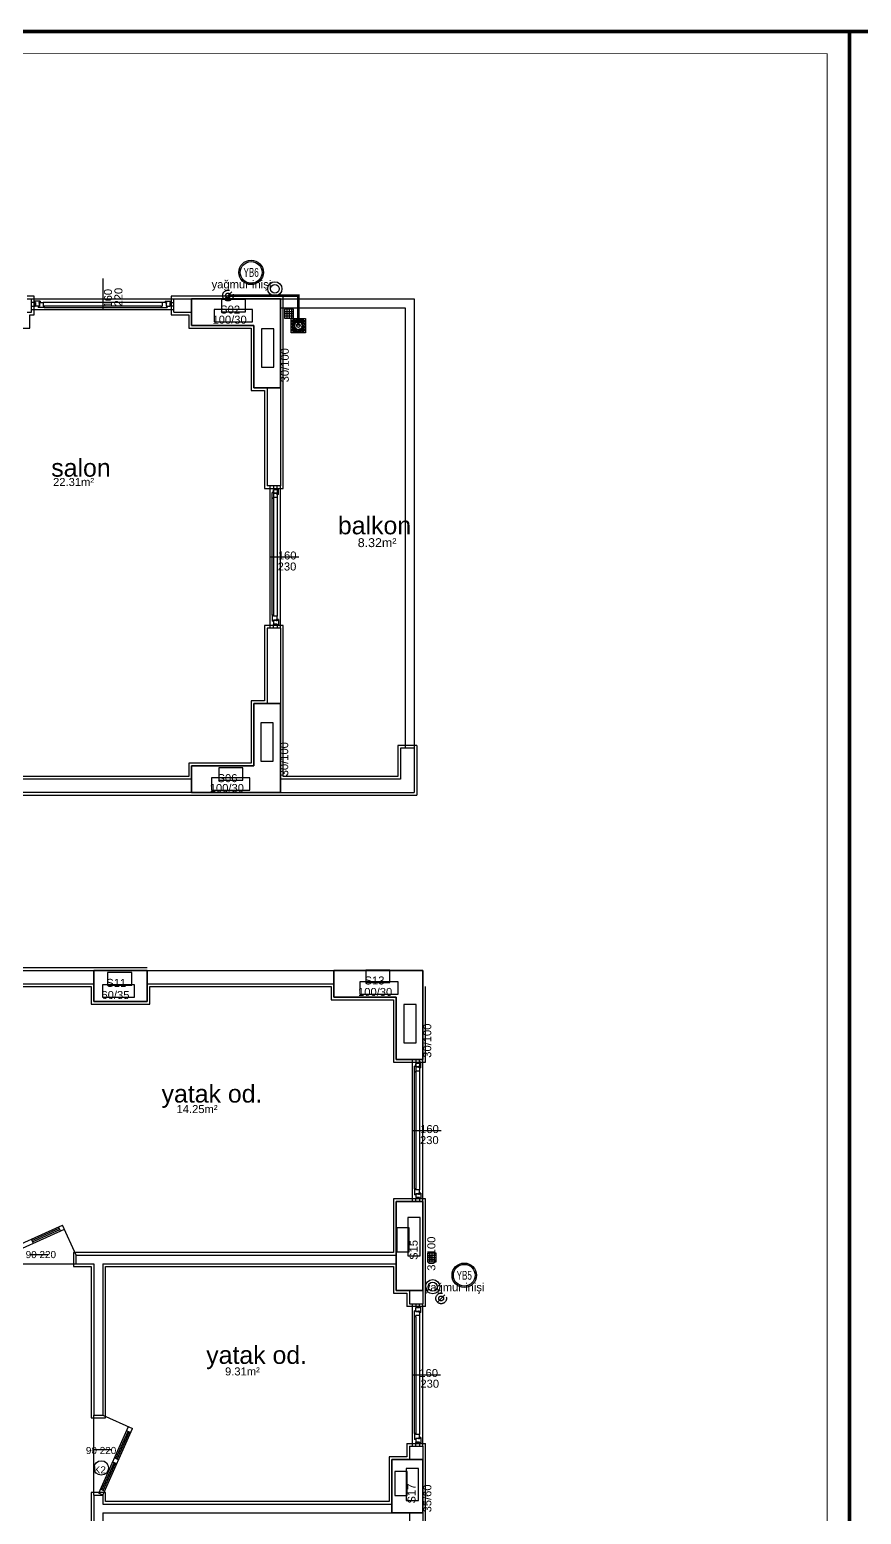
# Model space of a CAD drawing. Header units: centimetres. Extents: x -3962 to 30527, y -2 to 2802.
# Drawn here: x 11578 to 12513, y 1133 to 2802 of the extents above; entities that cross this region are included whole.
import ezdxf
from ezdxf.enums import TextEntityAlignment as Align

# ---------------------------------------------------------------- set-up
doc = ezdxf.new("R2010")
doc.units = ezdxf.units.CM
doc.linetypes.add('YAGMUR HATTI', pattern=[36, 30, -6])
for name, color, linetype in [('MD-YUK-BIRIMI', 7, 'Continuous'), ('MTY-TEFRIS', 15, 'CONTINUOUS'), ('MTY-YAGMURSU-KOLON NO', 7, 'CONTINUOUS'), ('ROTAS-MIMARI', 8, 'CONTINUOUS'), ('ROTAS-MIMARI-KOLON', 8, 'CONTINUOUS'), ('ROTAS-MIMARI-YAZI', 8, 'CONTINUOUS'), ('ROTAS-PAFTA', 7, 'CONTINUOUS'), ('ROTAS-PISSU-KOLONNO', 211, 'CONTINUOUS'), ('ROTAS-TEFRIS', 15, 'CONTINUOUS'), ('ROTAS-YAGMUR-BORUSU', 3, 'YAGMUR HATTI')]:
    doc.layers.add(name, color=color, linetype=linetype)
doc.styles.add('ANOTATIVO', font='arial.ttf')
doc.styles.add('MTYCAPLT', font='arial.ttf', dxfattribs={"width": 0.65, "height": 1})
doc.styles.add('ROTAS', font='arial.ttf')

# ---------------------------------------------------------------- blocks, each defined once
blk = doc.blocks.new('SUZGEC1')
at = {"layer": 'MTY-TEFRIS'}
blk.add_lwpolyline([(-5, -5), (-5, 5), (5, 5), (5, -5)], close=True, dxfattribs=at)
for points in [[(-4.3, 3.9), (-2, 1.5, 0.029484), (-2.2, 1.3), (-4.3, 2.5)], [(-2.5, 0.3), (-4.3, 0.3), (-4.3, 1.7), (-2.4, 0.7, 0.032775)], [(-3.9, 4.3), (-2.5, 4.3), (-1.3, 2.2, 0.029484), (-1.5, 2)], [(-0.7, 2.4, -0.032775), (-0.3, 2.5), (-0.3, 4.3), (-1.7, 4.3)], [(0.3, 2.5), (0.3, 4.3), (1.7, 4.3), (0.7, 2.4, 0.032775)], [(1.3, 2.2), (2.5, 4.3), (3.9, 4.3), (1.5, 2, 0.029484)], [(4.3, 3.9), (2, 1.5, -0.029484), (2.2, 1.3), (4.3, 2.5)], [(4.3, 0.3), (4.3, 1.7), (2.4, 0.7, -0.032775), (2.5, 0.3)], [(-2.5, -0.3), (-4.3, -0.3), (-4.3, -1.7), (-2.4, -0.7, -0.032775)], [(-4.3, -3.9), (-2, -1.5, -0.029484), (-2.2, -1.3), (-4.3, -2.5)], [(-3.9, -4.3), (-2.5, -4.3), (-1.3, -2.2, -0.029484), (-1.5, -2)], [(-0.3, -4.3), (-1.7, -4.3), (-0.7, -2.4, 0.032775), (-0.3, -2.5)], [(0.3, -2.5), (0.3, -4.3), (1.7, -4.3), (0.7, -2.4, -0.032775)], [(2.5, -4.3), (1.3, -2.2, 0.029484), (1.5, -2), (3.9, -4.3)], [(4.3, -2.5), (4.3, -3.9), (2, -1.5, 0.029484), (2.2, -1.3)], [(4.3, -0.3), (4.3, -1.7), (2.4, -0.7, 0.032775), (2.5, -0.3)]]:
    blk.add_lwpolyline(points, format="xyb", close=True, dxfattribs=at)
blk.add_circle((0, 0), 1.25, dxfattribs=at)
at = {"layer": 'MD-YUK-BIRIMI', "color": 6, "style": 'MTYCAPLT', "width": 0.65}
for tag, p in [('PSCP_001', (-1.3, 0.7)), ('PS_001', (-0.6, -0.5))]:
    blk.add_attdef(tag, p, '', height=1, dxfattribs=at)
blk = doc.blocks.new('MTY-KOLON NO YAGMUR')
at = {"layer": 'MTY-YAGMURSU-KOLON NO', "linetype": 'Continuous', "ltscale": 100}
blk.add_circle((0, 0), 27.5, dxfattribs=at)
at = {"layer": 'MTY-YAGMURSU-KOLON NO', "color": 7, "linetype": 'Continuous', "ltscale": 100}
blk.add_circle((0, 0), 24.5, dxfattribs=at)
at = {"style": 'ANOTATIVO', "width": 0.65}
blk.add_attdef('K', text='', height=20, dxfattribs=at).set_placement((0, 0), align=Align.MIDDLE_CENTER)

msp = doc.modelspace()

# ---------------------------------------------------------------- linework, layer by layer
at = {"layer": 'ROTAS-MIMARI'}
for p, q in [((11660.4, 2522.1), (11660.4, 2487.4)), ((11583.4, 2502.2), (11575.4, 2502.2)), ((11575.4, 2499.2), (11580.4, 2499.2)), ((11580.4, 2484.2), (11580.4, 2499.2)), ((11580.4, 2499.2), (11740.4, 2499.2)), ((11584.4, 2495.2), (11580.4, 2495.2)), ((11580.4, 2491.2), (11584.4, 2491.2)), ((11580.4, 2487.4), (11740.4, 2487.4)), ((11583.4, 2481.2), (11583.4, 2502.2)), ((11583.7, 2496.8), (11583.7, 2495.4)), ((11590.1, 2496.8), (11583.7, 2496.8)), ((11584.9, 2495.4), (11583.7, 2495.4)), ((11584.4, 2491.2), (11584.4, 2495.2)), ((11584.9, 2495.4), (11584.9, 2491.2)), ((11588.9, 2491.2), (11584.9, 2491.2)), ((11588, 2491.2), (11589.2, 2491.2)), ((11588, 2491.2), (11588, 2489.8)), ((11594.8, 2489.8), (11588, 2489.8)), ((11588.6, 2495.4), (11588.6, 2494.4)), ((11590.1, 2495.4), (11588.6, 2495.4)), ((11588.9, 2494.4), (11588.6, 2494.4)), ((11588.9, 2494.4), (11588.9, 2491.2)), ((11589.2, 2495.4), (11593.6, 2495.4)), ((11589.2, 2495.4), (11589.2, 2494.9)), ((11589.5, 2494.9), (11589.2, 2494.9)), ((11589.5, 2494.4), (11589.2, 2494.4)), ((11589.2, 2494.4), (11589.2, 2491.2)), ((11589.5, 2494.9), (11589.5, 2494.4)), ((11590.1, 2496.8), (11590.1, 2495.4)), ((11727.2, 2495.4), (11593.6, 2495.4)), ((11593.6, 2495.4), (11593.6, 2491.2)), ((11594.8, 2491.2), (11593.6, 2491.2)), ((11726, 2491.2), (11594.8, 2491.2)), ((11594.8, 2491.2), (11594.8, 2489.8)), ((11594.8, 2489.8), (11726, 2489.8)), ((11726, 2491.2), (11726, 2489.8)), ((11726, 2491.2), (11727.2, 2491.2)), ((11726, 2489.8), (11732.8, 2489.8)), ((11731.6, 2495.4), (11727.2, 2495.4)), ((11727.2, 2495.4), (11727.2, 2491.2)), ((11730.7, 2496.8), (11730.7, 2495.4)), ((11730.7, 2496.8), (11737.1, 2496.8)), ((11730.7, 2495.4), (11732.2, 2495.4)), ((11731.3, 2494.9), (11731.6, 2494.9)), ((11731.3, 2494.9), (11731.3, 2494.4)), ((11731.3, 2494.4), (11731.6, 2494.4)), ((11731.6, 2495.4), (11731.6, 2494.9)), ((11731.6, 2494.4), (11731.6, 2491.2)), ((11732.8, 2491.2), (11731.6, 2491.2)), ((11731.9, 2494.4), (11731.9, 2491.2)), ((11731.9, 2494.4), (11732.2, 2494.4)), ((11731.9, 2491.2), (11735.9, 2491.2)), ((11732.2, 2495.4), (11732.2, 2494.4)), ((11732.8, 2491.2), (11732.8, 2489.8)), ((11735.9, 2495.4), (11735.9, 2491.2)), ((11735.9, 2495.4), (11737.1, 2495.4)), ((11736.4, 2495.2), (11740.4, 2495.2)), ((11736.4, 2491.2), (11736.4, 2495.2)), ((11740.4, 2491.2), (11736.4, 2491.2)), ((11737.1, 2496.8), (11737.1, 2495.4)), ((11800.4, 2502.2), (11737.4, 2502.2)), ((11737.4, 2502.2), (11737.4, 2481.2)), ((11740.4, 2499.2), (11760.4, 2499.2)), ((11740.4, 2484.2), (11740.4, 2499.2)), ((11863.4, 2502.2), (11800.4, 2502.2)), ((11863.4, 2399.2), (11863.4, 2502.2)), ((11874.8, 2487.7), (11864.8, 2487.7)), ((11864.8, 2487.7), (11864.8, 2477.7)), ((11867.3, 2487.7), (11867.3, 2477.7)), ((11869.9, 2487.7), (11869.9, 2477.7)), ((11872.5, 2487.7), (11872.5, 2477.7)), ((11874.8, 2477.7), (11874.8, 2487.7)), ((11575.4, 2484.2), (11580.4, 2484.2)), ((11578.4, 2481.2), (11583.4, 2481.2)), ((11578.4, 2466.2), (11578.4, 2481.2)), ((11737.4, 2481.2), (11757.4, 2481.2)), ((11740.4, 2484.2), (11760.4, 2484.2)), ((11757.4, 2481.2), (11757.4, 2466.2)), ((11864.8, 2485.2), (11874.8, 2485.2)), ((11864.8, 2482.7), (11874.8, 2482.7)), ((11864.8, 2480.2), (11874.8, 2480.2)), ((11864.8, 2477.7), (11874.8, 2477.7)), ((11423.4, 2466.2), (11578.4, 2466.2)), ((11757.4, 2466.2), (11827.4, 2466.2)), ((11827.4, 2466.2), (11827.4, 2396.2)), ((11827.4, 2396.2), (11842.4, 2396.2)), ((11842.4, 2396.2), (11842.4, 2286.2)), ((11845.4, 2399.2), (11845.4, 2289.2)), ((11860.4, 2399.2), (11860.4, 2289.2)), ((11863.4, 2286.2), (11863.4, 2399.2)), ((11860.4, 2289.2), (11845.4, 2289.2)), ((11848.6, 2129.2), (11848.6, 2289.2)), ((11852.4, 2289.2), (11852.4, 2285.2)), ((11856.4, 2285.2), (11856.4, 2289.2)), ((11860.4, 2129.2), (11860.4, 2289.2)), ((11842.4, 2286.2), (11863.4, 2286.2)), ((11851, 2143.6), (11851, 2281.6)), ((11852.4, 2281.6), (11851, 2281.6)), ((11851, 2274.8), (11851, 2281.6)), ((11852.4, 2274.8), (11851, 2274.8)), ((11852.4, 2285.2), (11856.4, 2285.2)), ((11852.4, 2284.7), (11852.4, 2143.6)), ((11852.4, 2280.7), (11852.4, 2284.7)), ((11856.6, 2284.7), (11852.4, 2284.7)), ((11852.4, 2281.6), (11852.4, 2280.4)), ((11855.6, 2280.7), (11852.4, 2280.7)), ((11855.6, 2280.4), (11852.4, 2280.4)), ((11856.6, 2276), (11852.4, 2276)), ((11852.4, 2274.8), (11852.4, 2276)), ((11855.6, 2280.7), (11855.6, 2281)), ((11856.6, 2281), (11855.6, 2281)), ((11855.6, 2280.1), (11855.6, 2280.4)), ((11856.1, 2280.1), (11855.6, 2280.1)), ((11856.1, 2280.1), (11856.1, 2280.4)), ((11856.6, 2280.4), (11856.1, 2280.4)), ((11856.6, 2285.9), (11856.6, 2142.4)), ((11858, 2285.9), (11856.6, 2285.9)), ((11856.6, 2284.7), (11856.6, 2285.9)), ((11856.6, 2279.5), (11856.6, 2281)), ((11856.6, 2280.4), (11856.6, 2276)), ((11858, 2279.5), (11856.6, 2279.5)), ((11858, 2279.5), (11858, 2285.9)), ((11848.6, 2209.2), (11880.9, 2209.2)), ((11848.6, 2209.2), (11880.9, 2209.2)), ((11852.4, 2143.6), (11851, 2143.6)), ((11851, 2143.6), (11851, 2136.8)), ((11852.4, 2136.8), (11851, 2136.8)), ((11852.4, 2143.6), (11852.4, 2142.4)), ((11856.6, 2142.4), (11852.4, 2142.4)), ((11852.4, 2136.8), (11852.4, 2138)), ((11855.6, 2138), (11852.4, 2138)), ((11852.4, 2137.7), (11852.4, 2133.7)), ((11855.6, 2137.7), (11852.4, 2137.7)), ((11856.1, 2138.3), (11855.6, 2138.3)), ((11855.6, 2138.3), (11855.6, 2138)), ((11855.6, 2137.7), (11855.6, 2137.4)), ((11856.6, 2137.4), (11855.6, 2137.4)), ((11856.1, 2138.3), (11856.1, 2138)), ((11856.6, 2138), (11856.1, 2138)), ((11856.6, 2138), (11856.6, 2142.4)), ((11858, 2138.9), (11856.6, 2138.9)), ((11856.6, 2138.9), (11856.6, 2137.4)), ((11858, 2138.9), (11858, 2132.5)), ((11863.4, 2132.2), (11842.4, 2132.2)), ((11842.4, 2132.2), (11842.4, 2047.2)), ((11845.4, 2129.2), (11845.4, 2044.2)), ((11860.4, 2129.2), (11845.4, 2129.2)), ((11856.6, 2133.7), (11852.4, 2133.7)), ((11852.4, 2129.2), (11852.4, 2133.2)), ((11852.4, 2133.2), (11856.4, 2133.2)), ((11856.4, 2133.2), (11856.4, 2129.2)), ((11856.6, 2133.7), (11856.6, 2132.5)), ((11858, 2132.5), (11856.6, 2132.5)), ((11860.4, 2129.2), (11860.4, 2044.2)), ((11863.4, 2044.2), (11863.4, 2132.2)), ((11842.4, 2047.2), (11827.4, 2047.2)), ((11827.4, 2047.2), (11827.4, 1977.2)), ((11863.4, 1962.2), (11863.4, 2044.2)), ((12013.4, 1997.2), (11992.4, 1997.2)), ((11992.4, 1997.2), (11992.4, 1962.2)), ((12010.4, 1994.2), (11995.4, 1994.2)), ((11995.4, 1994.2), (11995.4, 1959.2)), ((12010.4, 1994.2), (12010.4, 1944.2)), ((12013.4, 1997.2), (12013.4, 1941.2)), ((11827.4, 1977.2), (11757.4, 1977.2)), ((11757.4, 1977.2), (11757.4, 1962.2)), ((11760.4, 1959.2), (11470.4, 1959.2)), ((11757.4, 1962.2), (11473.4, 1962.2)), ((11995.4, 1959.2), (11860.4, 1959.2)), ((11992.4, 1962.2), (11863.4, 1962.2)), ((11760.4, 1944.2), (11430.4, 1944.2)), ((11430.4, 1941.2), (12013.4, 1941.2)), ((11360.4, 1744.2), (11650.4, 1744.2)), ((11650.4, 1747.2), (11363.4, 1747.2)), ((11710.4, 1747.2), (11650.4, 1747.2)), ((11710.4, 1744.2), (11920.4, 1744.2)), ((11530.4, 1729.2), (11650.4, 1729.2)), ((11533.4, 1726.2), (11647.4, 1726.2)), ((11647.4, 1726.2), (11647.4, 1706.2)), ((11710.4, 1729.2), (11920.4, 1729.2)), ((11713.4, 1706.2), (11713.4, 1726.2)), ((11713.4, 1726.2), (11917.4, 1726.2)), ((11917.4, 1726.2), (11917.4, 1711.2)), ((12023.4, 1641.2), (12023.4, 1726.2)), ((11647.4, 1706.2), (11713.4, 1706.2)), ((11917.4, 1711.2), (11987.4, 1711.2)), ((11987.4, 1711.2), (11987.4, 1641.2)), ((11987.4, 1641.2), (12002.4, 1641.2)), ((12002.4, 1641.2), (12023.4, 1641.2)), ((12020.4, 1644.2), (12005.4, 1644.2)), ((12008.6, 1484.2), (12008.6, 1644.2)), ((12011, 1498.6), (12011, 1636.6)), ((12012.4, 1636.6), (12011, 1636.6)), ((12011, 1629.8), (12011, 1636.6)), ((12012.4, 1644.2), (12012.4, 1640.2)), ((12012.4, 1640.2), (12016.4, 1640.2)), ((12012.4, 1639.7), (12012.4, 1498.6)), ((12012.4, 1635.7), (12012.4, 1639.7)), ((12016.6, 1639.7), (12012.4, 1639.7)), ((12012.4, 1636.6), (12012.4, 1635.4)), ((12015.6, 1635.7), (12015.6, 1636)), ((12016.6, 1636), (12015.6, 1636)), ((12016.4, 1640.2), (12016.4, 1644.2)), ((12016.6, 1640.9), (12016.6, 1497.4)), ((12018, 1640.9), (12016.6, 1640.9)), ((12016.6, 1639.7), (12016.6, 1640.9)), ((12016.6, 1634.5), (12016.6, 1636)), ((12018, 1634.5), (12018, 1640.9)), ((12020.4, 1484.2), (12020.4, 1644.2)), ((12012.4, 1629.8), (12011, 1629.8)), ((12015.6, 1635.7), (12012.4, 1635.7)), ((12015.6, 1635.4), (12012.4, 1635.4)), ((12016.6, 1631), (12012.4, 1631)), ((12012.4, 1629.8), (12012.4, 1631)), ((12015.6, 1635.1), (12015.6, 1635.4)), ((12016.1, 1635.1), (12015.6, 1635.1)), ((12016.1, 1635.1), (12016.1, 1635.4)), ((12016.6, 1635.4), (12016.1, 1635.4)), ((12016.6, 1635.4), (12016.6, 1631)), ((12018, 1634.5), (12016.6, 1634.5)), ((12008.6, 1564.2), (12040.9, 1564.3)), ((12002.4, 1487.2), (11987.4, 1487.2)), ((11987.4, 1487.2), (11987.4, 1427.2)), ((12023.4, 1487.2), (12002.4, 1487.2)), ((12012.4, 1498.6), (12011, 1498.6)), ((12011, 1498.6), (12011, 1491.8)), ((12012.4, 1491.8), (12011, 1491.8)), ((12012.4, 1498.6), (12012.4, 1497.4)), ((12016.6, 1497.4), (12012.4, 1497.4)), ((12012.4, 1491.8), (12012.4, 1493)), ((12015.6, 1493), (12012.4, 1493)), ((12012.4, 1492.7), (12012.4, 1488.7)), ((12015.6, 1492.7), (12012.4, 1492.7)), ((12016.6, 1488.7), (12012.4, 1488.7)), ((12012.4, 1484.2), (12012.4, 1488.2)), ((12012.4, 1488.2), (12016.4, 1488.2)), ((12016.1, 1493.3), (12015.6, 1493.3)), ((12015.6, 1493.3), (12015.6, 1493)), ((12015.6, 1492.7), (12015.6, 1492.4)), ((12016.6, 1492.4), (12015.6, 1492.4)), ((12016.1, 1493.3), (12016.1, 1493)), ((12016.6, 1493), (12016.1, 1493)), ((12016.4, 1488.2), (12016.4, 1484.2)), ((12016.6, 1493), (12016.6, 1497.4)), ((12018, 1493.9), (12016.6, 1493.9)), ((12016.6, 1493.9), (12016.6, 1492.4)), ((12016.6, 1488.7), (12016.6, 1487.5)), ((12018, 1487.5), (12016.6, 1487.5)), ((12018, 1493.9), (12018, 1487.5)), ((12023.4, 1484.2), (12023.4, 1487.2)), ((12023.4, 1414.2), (12023.4, 1484.2)), ((11540.5, 1424.2), (11615.4, 1457.9)), ((11542.5, 1419.7), (11617.4, 1453.3)), ((11580.9, 1440.6), (11611.5, 1454.3)), ((11581.5, 1439.2), (11612.1, 1452.9)), ((11612.9, 1451.3), (11610.8, 1455.8)), ((11630.5, 1424.2), (11615.4, 1457.9)), ((11580.2, 1442.1), (11582.3, 1437.5)), ((11579.5, 1424.8), (11598.8, 1424.8)), ((11987.4, 1427.2), (11627.5, 1427.2)), ((11627.5, 1427.2), (11627.5, 1411.2)), ((11630.5, 1424.2), (11990.4, 1424.2)), ((11630.5, 1414.2), (11630.5, 1424.2)), ((12035.5, 1426.4), (12025.5, 1426.4)), ((12025.5, 1426.4), (12025.5, 1416.4)), ((12025.5, 1424), (12035.5, 1424)), ((12025.5, 1421.4), (12035.5, 1421.4)), ((12028, 1426.4), (12028, 1416.4)), ((12030.6, 1426.4), (12030.6, 1416.4)), ((12033.2, 1426.4), (12033.2, 1416.4)), ((12035.5, 1416.4), (12035.5, 1426.4)), ((11540.5, 1414.2), (11630.5, 1414.2)), ((11627.5, 1411.2), (11647.4, 1411.2)), ((11630.5, 1414.2), (11650.4, 1414.2)), ((11647.4, 1411.2), (11647.4, 1241.2)), ((11650.4, 1414.2), (11650.4, 1244.2)), ((11660.4, 1414.2), (11660.4, 1244.2)), ((11660.4, 1414.2), (11990.4, 1414.2)), ((11663.4, 1241.2), (11663.4, 1411.2)), ((11663.4, 1411.2), (11987.4, 1411.2)), ((11987.4, 1411.2), (11987.4, 1381.2)), ((12023.4, 1366.2), (12023.4, 1414.2)), ((12025.5, 1418.9), (12035.5, 1418.9)), ((12025.5, 1416.4), (12035.5, 1416.4)), ((11987.4, 1381.2), (12002.4, 1381.2)), ((12002.4, 1381.2), (12002.4, 1366.2)), ((12005.4, 1384.2), (12005.4, 1369.2)), ((12005.4, 1369.2), (12020.4, 1369.2)), ((12008.6, 1209.2), (12008.6, 1369.2)), ((12012.4, 1369.2), (12012.4, 1365.2)), ((12016.4, 1365.2), (12016.4, 1369.2)), ((12020.4, 1384.2), (12020.4, 1369.2)), ((12020.4, 1209.2), (12020.4, 1369.2)), ((12023.4, 1366.2), (12002.4, 1366.2)), ((12011, 1354.8), (12011, 1361.6)), ((12012.4, 1361.6), (12011, 1361.6)), ((12011, 1223.6), (12011, 1354.8)), ((12012.4, 1354.8), (12011, 1354.8)), ((12012.4, 1365.2), (12016.4, 1365.2)), ((12016.6, 1364.7), (12012.4, 1364.7)), ((12012.4, 1360.7), (12012.4, 1364.7)), ((12012.4, 1361.6), (12012.4, 1360.4)), ((12015.6, 1360.7), (12012.4, 1360.7)), ((12015.6, 1360.4), (12012.4, 1360.4)), ((12012.4, 1354.8), (12012.4, 1356)), ((12016.6, 1356), (12012.4, 1356)), ((12012.4, 1354.8), (12012.4, 1223.6)), ((12016.6, 1361), (12015.6, 1361)), ((12015.6, 1360.7), (12015.6, 1361)), ((12015.6, 1360.1), (12015.6, 1360.4)), ((12016.1, 1360.1), (12015.6, 1360.1)), ((12016.6, 1360.4), (12016.1, 1360.4)), ((12016.1, 1360.1), (12016.1, 1360.4)), ((12016.6, 1364.7), (12016.6, 1365.9)), ((12018, 1365.9), (12016.6, 1365.9)), ((12016.6, 1359.5), (12016.6, 1361)), ((12016.6, 1360.4), (12016.6, 1356)), ((12018, 1359.5), (12016.6, 1359.5)), ((12016.6, 1356), (12016.6, 1222.4)), ((12018, 1359.5), (12018, 1365.9)), ((12040, 1289.2), (12008.6, 1289.2)), ((11647.4, 1241.2), (11663.4, 1241.2)), ((11650.4, 1244.2), (11660.4, 1244.2)), ((11650.4, 1154.2), (11650.4, 1244.2)), ((11660.4, 1244.2), (11694.1, 1229.1)), ((11655.9, 1156.3), (11689.5, 1231.2)), ((11660.4, 1154.2), (11694.1, 1229.1)), ((11675.3, 1195.3), (11689.1, 1225.9)), ((11676.8, 1194.6), (11690.5, 1225.2)), ((11687.4, 1226.6), (11692, 1224.6)), ((12012.4, 1223.6), (12011, 1223.6)), ((12011, 1223.6), (12011, 1216.8)), ((12012.4, 1223.6), (12012.4, 1222.4)), ((12016.6, 1222.4), (12012.4, 1222.4)), ((12016.6, 1218), (12016.6, 1222.4)), ((12018, 1218.9), (12016.6, 1218.9)), ((12016.6, 1218.9), (12016.6, 1217.4)), ((12018, 1218.9), (12018, 1212.5)), ((11669.8, 1205), (11650.5, 1205)), ((12002.4, 1212.2), (12002.4, 1197.2)), ((12002.4, 1212.2), (12023.4, 1212.2)), ((12005.4, 1209.2), (12005.4, 1194.2)), ((12005.4, 1209.2), (12020.4, 1209.2)), ((12012.4, 1216.8), (12011, 1216.8)), ((12012.4, 1216.8), (12012.4, 1218)), ((12015.6, 1218), (12012.4, 1218)), ((12012.4, 1217.7), (12012.4, 1213.7)), ((12015.6, 1217.7), (12012.4, 1217.7)), ((12016.6, 1213.7), (12012.4, 1213.7)), ((12012.4, 1209.2), (12012.4, 1213.2)), ((12012.4, 1213.2), (12016.4, 1213.2)), ((12016.1, 1218.3), (12015.6, 1218.3)), ((12015.6, 1218.3), (12015.6, 1218)), ((12015.6, 1217.7), (12015.6, 1217.4)), ((12016.6, 1217.4), (12015.6, 1217.4)), ((12016.1, 1218.3), (12016.1, 1218)), ((12016.6, 1218), (12016.1, 1218)), ((12016.4, 1213.2), (12016.4, 1209.2)), ((12016.6, 1213.7), (12016.6, 1212.5)), ((12018, 1212.5), (12016.6, 1212.5)), ((12020.4, 1209.2), (12020.4, 1194.2)), ((12023.4, 1194.2), (12023.4, 1212.2)), ((11659.5, 1160.1), (11673.3, 1190.7)), ((11661, 1159.5), (11674.7, 1190.1)), ((11676.2, 1189.4), (11671.7, 1191.4)), ((11678.3, 1194), (11673.7, 1196)), ((12002.4, 1197.2), (11982.4, 1197.2)), ((11982.4, 1197.2), (11982.4, 1147.2)), ((12023.4, 1134.2), (12023.4, 1194.2)), ((11663.4, 1157.2), (11647.4, 1157.2)), ((11647.4, 1157.2), (11647.4, 1149.2)), ((11650.4, 1154.2), (11650.4, 1124.2)), ((11650.4, 1154.2), (11660.4, 1154.2)), ((11660.4, 1154.2), (11655.9, 1156.3)), ((11662.5, 1158.8), (11657.9, 1160.8)), ((11660.4, 1154.2), (11660.4, 1144.2)), ((11663.4, 1152.2), (11663.4, 1157.2)), ((11663.4, 1147.2), (11663.4, 1152.2)), ((11647.4, 1149.2), (11647.4, 1134.2)), ((11660.4, 1144.2), (11985.4, 1144.2)), ((11982.4, 1147.2), (11663.4, 1147.2)), ((11647.4, 1134.2), (11647.4, 1121.2)), ((11660.4, 1134.2), (11660.4, 1124.2)), ((11660.4, 1134.2), (11985.4, 1134.2)), ((12005.4, 1134.2), (12005.4, 1089.2)), ((12020.4, 1134.2), (12020.4, 1089.2)), ((12023.4, 1086.2), (12023.4, 1134.2))]:
    msp.add_line(p, q, dxfattribs=at)
for points in [[(11760.4, 2499.2), (11860.4, 2499.2)], [(11760.4, 2469.2), (11760.4, 2499.2)], [(11860.4, 2499.2), (12010.4, 2499.2)], [(11860.4, 2499.2), (11860.4, 2399.2)], [(11860.4, 2489.2), (12000.4, 2489.2)], [(12000.4, 2489.2), (12000.4, 1994.2)], [(12010.4, 2499.2), (12010.4, 1994.2)], [(11830.4, 2469.2), (11760.4, 2469.2)], [(11830.4, 2399.2), (11830.4, 2469.2)], [(11860.4, 2399.2), (11830.4, 2399.2)], [(11830.4, 1974.2), (11830.4, 2044.2)], [(11830.4, 2044.2), (11860.4, 2044.2)], [(11860.4, 2044.2), (11860.4, 1944.2)], [(11760.4, 1974.2), (11830.4, 1974.2)], [(11760.4, 1944.2), (11760.4, 1974.2)], [(11860.4, 1944.2), (11760.4, 1944.2)], [(11860.4, 1944.2), (12010.4, 1944.2)], [(11650.4, 1744.2), (11710.4, 1744.2)], [(11650.4, 1709.2), (11650.4, 1744.2)], [(11710.4, 1744.2), (11710.4, 1709.2)], [(11920.4, 1744.2), (12020.4, 1744.2)], [(11920.4, 1714.2), (11920.4, 1744.2)], [(12020.4, 1744.2), (12020.4, 1644.2)], [(11710.4, 1709.2), (11650.4, 1709.2)], [(11990.4, 1714.2), (11920.4, 1714.2)], [(11990.4, 1644.2), (11990.4, 1714.2)], [(12020.4, 1644.2), (11990.4, 1644.2)], [(11990.4, 1384.2), (11990.4, 1484.2)], [(11990.4, 1484.2), (12020.4, 1484.2)], [(12020.4, 1484.2), (12020.4, 1384.2)], [(12020.4, 1384.2), (11990.4, 1384.2)], [(11985.4, 1134.2), (11985.4, 1194.2)], [(11985.4, 1194.2), (12020.4, 1194.2)], [(12020.4, 1194.2), (12020.4, 1134.2)], [(12020.4, 1134.2), (11985.4, 1134.2)]]:
    msp.add_lwpolyline(points, dxfattribs=at)
for centre, radius in [((11854, 2510.6), 8), ((11854, 2510.6), 5), ((12031.4, 1388.5), 8), ((12031.4, 1388.5), 5), ((11658.8, 1184.8), 8.14)]:
    msp.add_circle(centre, radius, dxfattribs=at)
at = {"layer": 'ROTAS-MIMARI-KOLON'}
for points in [[(11860.4, 2499.2), (11760.4, 2499.2), (11760.4, 2469.2), (11830.4, 2469.2), (11830.4, 2399.2), (11860.4, 2399.2), (11860.4, 2499.2)], [(11785.9, 2473.4), (11829, 2473.4), (11829, 2487.4), (11785.9, 2487.4), (11785.9, 2473.4)], [(11793.9, 2484.8), (11820.9, 2484.8), (11820.9, 2498.7), (11793.9, 2498.7), (11793.9, 2484.8)], [(11852.7, 2422.4), (11852.7, 2465.5), (11838.8, 2465.5), (11838.8, 2422.4), (11852.7, 2422.4)], [(11860.4, 2044.2), (11830.4, 2044.2), (11830.4, 1974.2), (11760.4, 1974.2), (11760.4, 1944.2), (11860.4, 1944.2), (11860.4, 2044.2)], [(11852.2, 1979.4), (11852.2, 2022.5), (11838.2, 2022.5), (11838.2, 1979.4), (11852.2, 1979.4)], [(11791, 1958), (11818, 1958), (11818, 1971.9), (11791, 1971.9), (11791, 1958)], [(11782.8, 1946.8), (11825.9, 1946.8), (11825.9, 1960.8), (11782.8, 1960.8), (11782.8, 1946.8)], [(11710.4, 1744.2), (11650.4, 1744.2), (11650.4, 1709.2), (11710.4, 1709.2), (11710.4, 1744.2)], [(11666, 1727.7), (11693, 1727.7), (11693, 1741.7), (11666, 1741.7), (11666, 1727.7)], [(12020.4, 1744.2), (11920.4, 1744.2), (11920.4, 1714.2), (11990.4, 1714.2), (11990.4, 1644.2), (12020.4, 1644.2), (12020.4, 1744.2)], [(11956.3, 1730.5), (11983.3, 1730.5), (11983.3, 1744.4), (11956.3, 1744.4), (11956.3, 1730.5)], [(11660.1, 1714.1), (11696.2, 1714.1), (11696.2, 1728.1), (11660.1, 1728.1), (11660.1, 1714.1)], [(11949.5, 1717.5), (11992.6, 1717.5), (11992.6, 1731.5), (11949.5, 1731.5), (11949.5, 1717.5)], [(12013, 1662.8), (12013, 1706), (11999, 1706), (11999, 1662.8), (12013, 1662.8)], [(12020.4, 1484.2), (11990.4, 1484.2), (11990.4, 1384.2), (12020.4, 1384.2), (12020.4, 1484.2)], [(12005.1, 1427.6), (12005.1, 1454.6), (11991.1, 1454.6), (11991.1, 1427.6), (12005.1, 1427.6)], [(12017.5, 1423.4), (12017.5, 1466.5), (12003.6, 1466.5), (12003.6, 1423.4), (12017.5, 1423.4)], [(12020.4, 1194.2), (11985.4, 1194.2), (11985.4, 1134.2), (12020.4, 1134.2), (12020.4, 1194.2)], [(12002.7, 1153.7), (12002.7, 1180.7), (11988.7, 1180.7), (11988.7, 1153.7), (12002.7, 1153.7)], [(12015.5, 1148.2), (12015.5, 1184.3), (12001.5, 1184.3), (12001.5, 1148.2), (12015.5, 1148.2)]]:
    msp.add_lwpolyline(points, dxfattribs=at)
at = {"layer": 'ROTAS-PAFTA'}
for points, const_width in [([(10000, 0), (12500, 0), (12500, 2800), (10000, 2800)], 4), ([(12500, 0), (15000, 0), (15000, 2800), (12500, 2800)], 4), ([(10025, 25), (12475, 25), (12475, 2775), (10025, 2775)], 1)]:
    msp.add_lwpolyline(points, close=True, dxfattribs=dict(at, const_width=const_width))
at = {"layer": 'ROTAS-YAGMUR-BORUSU'}
for p, q in [((11797.1, 2498.9), (11805.5, 2507.3)), ((12036.7, 1371.2), (12045.1, 1379.6))]:
    msp.add_line(p, q, dxfattribs=at)
at = {"layer": 'ROTAS-YAGMUR-BORUSU', "const_width": 3}
msp.add_lwpolyline([(11880.4, 2469.2), (11880.4, 2503.1), (11801.3, 2503.1)], dxfattribs=at)
at = {"layer": 'ROTAS-YAGMUR-BORUSU'}
for centre, radius in [((11801.3, 2503.1), 6), ((11801.3, 2503.1), 2.7), ((12040.9, 1375.4), 6), ((12040.9, 1375.4), 2.7)]:
    msp.add_circle(centre, radius, dxfattribs=at)

# ---------------------------------------------------------------- block references
at = {"layer": 'ROTAS-PISSU-KOLONNO'}
ref = msp.add_blockref('MTY-KOLON NO YAGMUR', (11827.3, 2529.1), dxfattribs=dict(at, xscale=0.5, yscale=0.5))
ref.add_attrib('K', 'YB6', dxfattribs={"height": 10, "style": 'ANOTATIVO', "width": 0.65}).set_placement((11827.3, 2529.1), align=Align.MIDDLE_CENTER)
ref = msp.add_blockref('MTY-KOLON NO YAGMUR', (12066.9, 1401.4), dxfattribs=dict(at, xscale=0.5, yscale=0.5))
ref.add_attrib('K', 'YB5', dxfattribs={"height": 10, "style": 'ANOTATIVO', "width": 0.65}).set_placement((12066.9, 1401.4), align=Align.MIDDLE_CENTER)
at = {"layer": 'ROTAS-TEFRIS', "xscale": 1.6, "yscale": 1.6}
msp.add_blockref('SUZGEC1', (11880.4, 2469.2), dxfattribs=at)

# ---------------------------------------------------------------- texts
at = {"layer": 'ROTAS-MIMARI-YAZI', "style": 'ROTAS'}
for s, height, p in [('yağmur inişi', 9, (11816.4, 2515.7)), ('S02', 9, (11803.7, 2487.3)), ('100/30', 9, (11803.1, 2475.9)), ('salon', 20, (11636, 2309.4)), ('22.31m²', 9, (11627.7, 2293.4)), ('balkon', 20, (11966, 2244.6)), ('8.32m²', 10, (11968.9, 2225.2)), ('160', 9, (11867.8, 2210.8)), ('230', 9, (11867.6, 2198.4)), ('100/30', 9, (11800, 1949.3)), ('S06', 9, (11800.7, 1960.4)), ('S13', 9, (11966, 1732.9)), ('60/35', 9, (11674.8, 1716.6)), ('S11', 9, (11675.7, 1730.2)), ('100/30', 9, (11966.7, 1720)), ('yatak od.', 20, (11783.3, 1605.6)), ('14.25m²', 9, (11766.5, 1588.3)), ('160', 9, (12027.8, 1565.8)), ('230', 9, (12027.6, 1553.4)), ('90 220', 8, (11590.9, 1424.7)), ('yağmur inişi', 9, (12056, 1388)), ('yatak od.', 20, (11833.5, 1311.8)), ('9.31m²', 9, (11817.5, 1293.3)), ('160', 9, (12026.9, 1291.5)), ('230', 9, (12028.1, 1279.5)), ('90 220', 8, (11658.6, 1204.4)), ('K2', 8, (11657.2, 1182.6))]:
    msp.add_text(s, height=height, dxfattribs=at).set_placement(p, align=Align.MIDDLE_CENTER)
for s, p in [('160', (11666.4, 2500)), ('220', (11678.1, 2501.3)), ('30/100', (11865.1, 2424.7)), ('30/100', (11864.5, 1981.7)), ('30/100', (12025.3, 1665.2)), ('S15', (12010, 1429.9)), ('30/100', (12029.9, 1425.7)), ('S17', (12007.6, 1156)), ('35/60', (12025.4, 1150.5))]:
    msp.add_text(s, height=9, rotation=90, dxfattribs=at).set_placement(p, align=Align.MIDDLE_CENTER)

doc.saveas('drawing.dxf')
